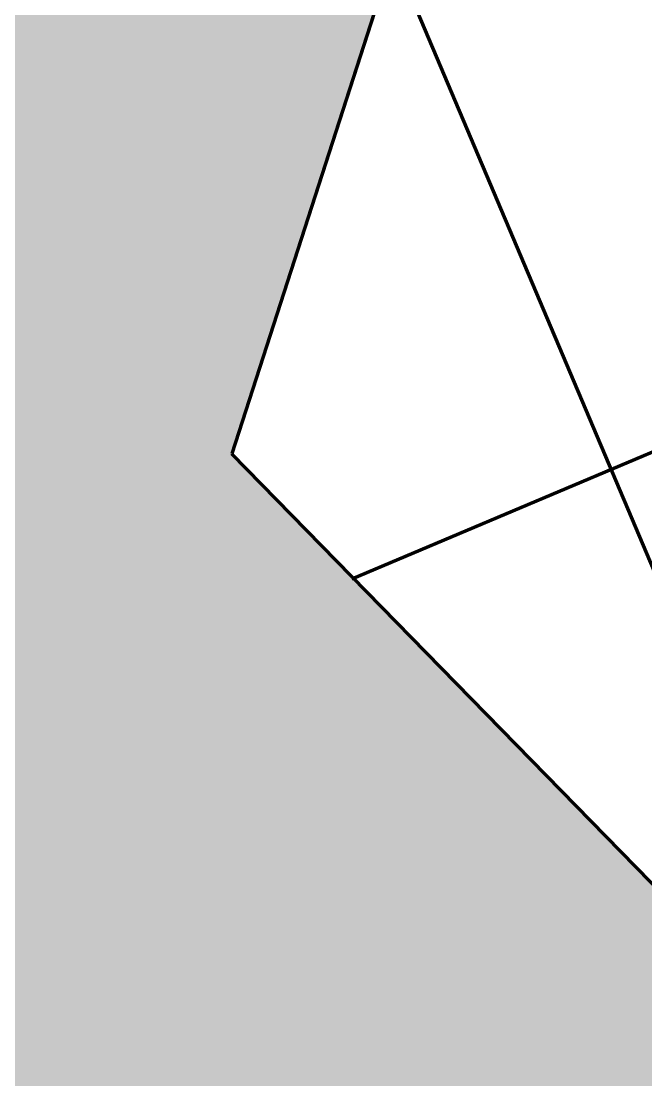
# Model space of a CAD drawing. Header units: millimetres. Extents: x 111 to 1506, y 14 to 566.
# Drawn here: x 244.443 to 246.503, y 167.752 to 171.244 of the extents above; entities that cross this region are included whole.
import ezdxf

# ---------------------------------------------------------------- set-up
doc = ezdxf.new("R2010")
doc.units = ezdxf.units.MM
doc.linetypes.add('ACAD_ISO04W100', pattern=[30, 24, -3, 0, -3])
doc.layers.add('G', color=254, linetype='Continuous', lineweight=5)
doc.layers.add('GRASS', color=56, linetype='Continuous', lineweight=0)
pattern_1 = [(22.914772, (797.12783, 1599.99595), (0.097837146, 0.241122153), [0.552, -0.184]), (112.914772, (797.29731, 1600.0676), (0.097837146, 0.241122153), [0.552, -0.184])]

msp = doc.modelspace()

# ---------------------------------------------------------------- hatches: boundary and pattern name
at = {"layer": 'G', "lineweight": 100, "ltscale": 1000}
h = msp.add_hatch(dxfattribs=at)
h.set_pattern_fill('AR-HBONE', color=256, scale=0.046, angle=-22.08523, style=0)
h.set_pattern_definition(pattern_1)
h.paths.add_polyline_path([(326.50652, 83.72907), (327.08509, 85.9982), (222.22982, 193.24791), (221.75785, 190.86976)])
h = msp.add_hatch(dxfattribs=at)
h.set_pattern_fill('AR-HBONE', color=256, scale=0.046, angle=-22.08523, style=0)
h.set_pattern_definition(pattern_1)
h.paths.add_polyline_path([(237.31807, 152.1062), (249.30241, 189.22846), (251.13806, 188.40453), (239.25796, 151.60517)])
at = {"layer": 'GRASS', "lineweight": 100, "ltscale": 1000, "true_color": 0x636466}
h = msp.add_hatch(dxfattribs=at)
h.set_pattern_fill('ANSI37', color=251, scale=18, angle=-112.08523)
h.set_pattern_definition([(292.91477, (798.2566, 1597.5663), (2.0724414, 0.8760632), []), (22.91477, (798.2566, 1597.5663), (-0.8760632, 2.0724414), [])])
h.paths.add_polyline_path([(271.95695, 142.38523), (282.61554, 174.27589), (251.13806, 188.40453), (245.13569, 169.81182), (271.60185, 142.74844)])

# ---------------------------------------------------------------- linework, layer by layer
at = {"lineweight": 211, "ltscale": 1000}
msp.add_line((251.13806, 188.40453), (245.13743, 169.8172), dxfattribs=at)
at = {"linetype": 'ACAD_ISO04W100', "ltscale": 1000}
msp.add_line((245.13743, 169.8172), (262.94233, 151.60571), dxfattribs=at)
at = {"lineweight": 100, "ltscale": 1000}
for points in [[(251.13806, 188.40453), (245.13743, 169.8172)], [(264.3421, 150.17397), (245.13743, 169.8172)]]:
    msp.add_lwpolyline(points, dxfattribs=at)

doc.saveas('drawing.dxf')
